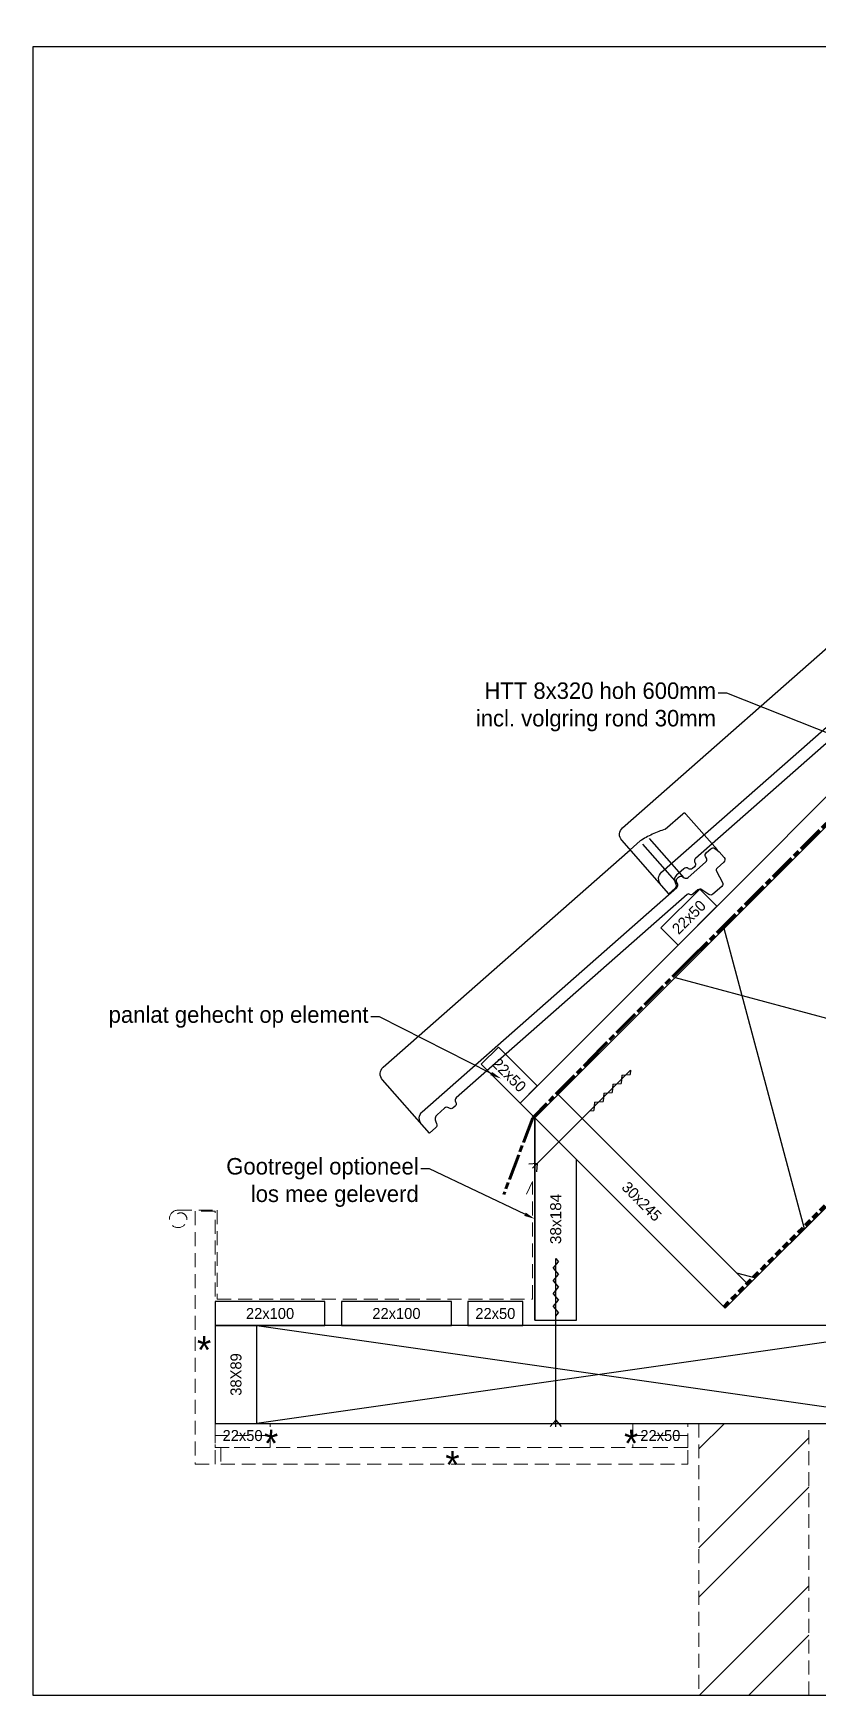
# Model space of a CAD drawing. Header units: millimetres. Extents: x -109306 to 269542, y -22401 to 197206.
# Drawn here: x 252542 to 253256, y -15976 to -14462 of the extents above; entities that cross this region are included whole.
import ezdxf
from ezdxf import colors
from ezdxf.entities.mleader import LeaderData, LeaderLine
from ezdxf.enums import TextEntityAlignment as Align
from ezdxf.math import Vec2, Vec3

# ---------------------------------------------------------------- set-up
doc = ezdxf.new("R2010")
doc.units = ezdxf.units.MM
for name, pattern in [('ACAD_ISO08W100', [36, 24, -3, 6, -3]), ('DASHED', [19.049999999999997, 12.7, -6.35]), ('DASHED2', [9.524999999999999, 6.349999999999999, -3.174999999999999])]:
    doc.linetypes.add(name, pattern=pattern)
for name, color, linetype, lineweight in [('EHP Dampdichte folie', 3, 'DASHED2', 60), ('EHP Dampopen folie', 5, 'ACAD_ISO08W100', 60), ('EHP Derden', 8, 'DASHED', 13)]:
    doc.layers.add(name, color=color, linetype=linetype, lineweight=lineweight)
doc.layers.add('EHP Hulplijnen tekst niet printen', color=4, linetype='Continuous', plot=False)
doc.layers.add('EHP Tekst', color=1, linetype='Continuous')
doc.styles.add('ARIAL', font='arial.ttf')
doc.styles.get("Standard").update_dxf_attribs({"font": ''})
doc.styles.get('Standard').set_extended_font_data('Century Gothic')
doc.dimstyles.new('HOUTAFM', dxfattribs={"dimtxt": 10, "dimasz": 4, "dimexe": 2, "dimexo": 10, "dimgap": 0, "dimtad": 0, "dimtoh": 1, "dimdec": 0, "dimzin": 0, "dimdsep": 46, "dimtxsty": 'ARIAL', "dimblk": 'NONE', "dimcen": 0.09, "dimdle": 2, "dimse1": 1, "dimse2": 1, "dimsd1": 1, "dimsd2": 1, "dimclrt": 256, "dimadec": 0, "dimazin": 0, "dimtfac": 1, "dimtdec": 0, "dimtofl": 0, "dimtmove": 0, "dimatfit": 3, "dimldrblk": 'OBLIQUE', "dimfxl": 1, "dimtolj": 1, "dimtzin": 0, "dimarcsym": 0})

# ---------------------------------------------------------------- blocks, each defined once
blk = doc.blocks.new('*U792')
blk.add_lwpolyline([(0, -6.617444900424221e-24), (50, 0), (50, 22), (-1.77635683940025e-15, 22)], close=True)
at = {"color": 1, "flags": 8}
blk.add_attdef('22X50', text='', height=10, dxfattribs=at).set_placement((25.00000061417518, 11.0000000321121), align=Align.MIDDLE_CENTER)
blk = doc.blocks.new('*U684')
for p, q in [((0, -3.006056495016537), (-4.982855976176549, 2.810733797318337)), ((0, 3), (-9.100346766683076e-13, -150.0127954081761)), ((0, -3.006056495016537), (4.982855976176552, 2.810733797318335)), ((-2.491427988089184, -106.3868682156645), (2.491427988087368, -100.5700779233297)), ((-9.083814454332442e-13, -97.66168277716224), (2.491427988087368, -100.5700779233297)), ((-2.491427988089184, -106.3868682156645), (2.491427988087366, -112.2036585079994)), ((-2.491427988089169, -118.0204488003343), (2.491427988087366, -112.2036585079994)), ((-2.491427988089169, -118.0204488003343), (2.491427988087366, -123.8372390926692)), ((-2.491427988089176, -129.654029385004), (2.491427988087366, -123.8372390926692)), ((-2.491427988089176, -129.654029385004), (2.491427988087366, -135.4708196773389)), ((-2.491427988089184, -141.2876099696738), (2.491427988087366, -135.4708196773389)), ((-2.491427988089184, -141.2876099696738), (2.491427988087366, -147.1044002620087)), ((-9.100346766683076e-13, -150.0127954081761), (2.491427988087366, -147.1044002620087))]:
    blk.add_line(p, q)
blk = doc.blocks.new('*U720')
h = blk.add_hatch()
h.set_pattern_fill('ISOLATIE', color=256, scale=244.9999999999982, angle=45.00000008545901, style=0, pattern_type=2)
h.set_pattern_definition([(105.000000085459, (3.151238372976862e-12, -3.151238363576458e-12), (-236.6518273462404, -63.41066640309303), []), (165.000000085459, (3.151238372976862e-12, -3.151238363576458e-12), (-63.41066569714122, -236.6518275353995), [])])
h.paths.add_polyline_path([(778.6193429047969, 1125.101668525682), (-173.2411616490992, 173.2411611323065), (0, 0), (849.1248738544109, 849.1248763874147), (849.1248751209132, 1126.515874854648)])
blk.add_lwpolyline([(778.6193429047969, 1125.101668525682), (-173.2411616490992, 173.2411611323065), (0, 0), (0, 0), (849.1248738544109, 849.1248763874147), (849.1248751209132, 1126.515874854648)], close=True)
blk = doc.blocks.new('*U682')
for p, q in [((0, -3.006056495016537), (-4.982855976176549, 2.810733797318337)), ((0, 3), (-9.094947017729282e-13, -123.006056495017)), ((0, -3.006056495016537), (4.982855976176552, 2.810733797318335)), ((-2.491427988089184, -79.38012930250544), (2.491427988087368, -73.56333901017058)), ((-9.078414705378649e-13, -70.65494386400314), (2.491427988087368, -73.56333901017058)), ((-2.491427988089184, -79.38012930250544), (2.491427988087366, -85.19691959484032)), ((-2.491427988089168, -91.0137098871752), (2.491427988087366, -85.19691959484032)), ((-2.491427988089168, -91.0137098871752), (2.491427988087366, -96.83050017951007)), ((-2.491427988089176, -102.6472904718449), (2.491427988087366, -96.83050017951007)), ((-2.491427988089176, -102.6472904718449), (2.491427988087366, -108.4640807641798)), ((-2.491427988089184, -114.2808710565147), (2.491427988087366, -108.4640807641798)), ((-2.491427988089184, -114.2808710565147), (2.491427988087367, -120.0976613488496)), ((-9.094947017729282e-13, -123.006056495017), (2.491427988087367, -120.0976613488496))]:
    blk.add_line(p, q)
blk = doc.blocks.new('*U738')
h = blk.add_hatch()
h.set_pattern_fill('ANSI32', color=0, scale=10)
h.set_pattern_definition([(45, (-4.263256414560601e-14, -252.487922711096), (-67.35192090801866, 67.35192090801866), []), (45, (44.90129999999996, -252.487922711096), (-67.35192090801866, 67.35192090801866), [])])
h.paths.add_polyline_path([(100, 0), (99.99999999999996, 247.512077288904), (-4.973799150320701e-14, 247.512077288904), (7.105427357601002e-15, 0)])
at = {"color": 0}
blk.add_lwpolyline([(0, 0), (100, 0), (99.99999999999996, 247.512077288904), (-4.263256414560601e-14, 247.512077288904)], close=True, dxfattribs=at)
blk = doc.blocks.new('*U769')
blk.add_lwpolyline([(0, 0), (973.073719885903, 973.073719885907), (959.6386910433581, 986.508748728451), (-13.43502884254485, 13.43502884254394)], close=True)
blk = doc.blocks.new('*U774')
blk.add_lwpolyline([(0, 0), (162.6016817038702, 162.601681703874), (149.8737596425122, 175.3296037652317), (-12.727922061358, 12.72792206135771)], close=True)
blk = doc.blocks.new('*U783')
blk.add_lwpolyline([(0, 0), (300.5203820042905, -300.5203820042716), (311.1269837220887, -289.9137802864698), (10.60660171779818, 10.60660171780182)], close=True)
blk = doc.blocks.new('BNOVH000B$2')
at = {"color": 1, "linetype": 'Continuous', "ltscale": 400}
blk.add_lwpolyline([(-4.607633, -72.63407099999999), (-0.507161, -7.984014999999999, -0.414214), (7.983656, -0.505826), (306.765381, -19.461395)], format="xyb", dxfattribs=at)
at = {"color": 1, "linetype": 'DASHED2', "ltscale": 400}
blk.add_lwpolyline([(306.765381, -19.461395), (318.913177, -20.232227, -0.063748), (342.582732, -28.872767), (363.816071, -30.219614, -0.414214), (365.685305, -32.342388), (362.930328, -75.772003)], format="xyb", dxfattribs=at)
for points in [[(315.653687, -71.612961), (318.674286, -24.001543)], [(323.528778, -72.112488), (326.549377, -24.501074)]]:
    blk.add_lwpolyline(points, dxfattribs=at)
at = {"color": 7, "linetype": 'Continuous', "ltscale": 400}
for points in [[(162.939163, -75.24762), (35.388271, -67.155594, 0.346419), (32.332868, -69.26175699999999), (32.208397, -69.663368, -0.34642), (29.152066, -71.76974), (26.880663, -71.62571700000001, -0.346418), (24.116321, -69.149877), (24.043949, -68.736298, 0.346419), (21.27807, -66.260763), (12.150923, -65.681381, 0.339449), (6.694334, -69.342673), (6.107766000000001, -71.08606, -0.339452), (3.074921, -73.12224300000001), (-4.607633, -72.63407099999999), (-3.911165, -61.656105, -0.414214), (4.57868, -54.17960799999999), (163.721054, -64.275009)], [(163.721054, -64.275009), (312.597626, -73.719734, 0.34642), (315.65294, -71.612962), (316.081909, -70.22963, -0.346418), (319.137209, -68.122364), (320.513977, -68.210251, -0.346419), (323.278875, -70.685866), (323.528778, -72.112488, 0.34642), (326.293636, -74.589384), (347.527344, -75.935265, 0.34642), (350.582755, -73.829089), (351.011627, -72.44516, -0.346409), (354.067276, -70.339005), (359.435699, -70.67935200000001, -0.346429), (362.200625, -73.155084), (362.653351, -75.73613), (362.783844, -78.09605400000001), (362.351929, -84.892128, -0.414214), (359.167991, -87.69696), (350.891724, -87.171593, 0.346418), (348.683398, -88.693428), (345.226959, -99.860466, -0.34642), (342.170061, -101.96707), (331.379486, -101.282631, -0.345772), (328.614772, -98.812945), (327.279694, -91.291748, 0.345782), (324.515422, -88.822875), (318.587646, -88.446442, -0.348737), (316.607744, -86.658449, 0.348633), (314.626961, -84.870368), (162.939163, -75.24762)]]:
    blk.add_lwpolyline(points, format="xyb", dxfattribs=at)
blk = doc.blocks.new('*D875')
at = {"layer": 'Defpoints', "color": 0, "transparency": 16777216}
for p in [(252998.2623286646, -15448.17364532732), (253017.2623253079, -15448.17364532732), (253017.2623253078, -15632.17364197053)]:
    blk.add_point(p, dxfattribs=at)
at = {"color": 1, "transparency": 16777216, "insert": (253017.2623253079, -15540.17364364888), "char_height": 10, "attachment_point": 5, "rotation": 90, "style": 'ARIAL'}
blk.add_mtext('\\A1;38x184', dxfattribs=at)
blk = doc.blocks.new('_None')
blk = doc.blocks.new('_Oblique')
at = {"color": 0, "linetype": 'ByBlock', "lineweight": -2}
blk.add_line((-0.5, -0.5), (0.5, 0.5), dxfattribs=at)
blk = doc.blocks.new('*U790')
blk.add_lwpolyline([(0, 0), (173.2411613907008, -173.2411613907077), (194.4543648262977, -152.0279579551117), (21.21320343559685, 21.21320343559601)], close=True)
at = {"color": 1, "flags": 8}
blk.add_attdef('30X245', text='', height=10, rotation=314.9999999999989, dxfattribs=at).set_placement((97.22718243585554, -76.01397895484914), align=Align.MIDDLE_CENTER)
blk = doc.blocks.new('*U791')
blk.add_lwpolyline([(6.617444900424224e-24, -5.898893589963744e-24), (-3.952393967665557e-14, 89), (-38.00000000000005, 88.99999999999999), (-38, -1.687538997430238e-14)], close=True)
at = {"color": 1, "flags": 8}
blk.add_attdef('38X89', text='', height=10, rotation=90.00000000000001, dxfattribs=at).set_placement((-18.99999657066431, 44.5000056701973), align=Align.MIDDLE_CENTER)
blk = doc.blocks.new('*U793')
blk.add_lwpolyline([(0, -6.617444900424221e-24), (100, 0), (100, 22), (-1.77635683940025e-15, 22)], close=True)
at = {"color": 1, "flags": 8}
blk.add_attdef('22X100', text='', height=10, dxfattribs=at).set_placement((50.00000061417518, 11.0000000321121), align=Align.MIDDLE_CENTER)
blk = doc.blocks.new('*U794')
blk.add_lwpolyline([(-4.679239855579055e-24, -4.679240470857535e-24), (35.35534138378368, -35.35533673487092), (50.91168954712688, -19.7989865260061), (15.5563481633432, 15.55635020886482)], close=True)
at = {"color": 1, "flags": 8}
blk.add_attdef('22X50', text='', height=10, rotation=315.0000037669428, dxfattribs=at).set_placement((25.45584523055759, -9.89949367458377), align=Align.MIDDLE_CENTER)
blk = doc.blocks.new('*U795')
blk.add_lwpolyline([(4.679240163218177e-24, -4.679240163218432e-24), (35.35533905932834, 35.35533905932641), (19.79898987322471, 50.91168824543088), (-15.55634918610362, 15.55634918610447)], close=True)
at = {"color": 1, "flags": 8}
blk.add_attdef('22X50', text='', height=10, rotation=44.99999999999844, dxfattribs=at).set_placement((9.89949534819311, 25.45584457970956), align=Align.MIDDLE_CENTER)

msp = doc.modelspace()

# ---------------------------------------------------------------- linework, layer by layer
for p, q in [((252998.2623221001, -15448.17364517827), (253972.7502480189, -14473.68571925943)), ((253171.503480887, -15621.41479754967), (254041.8415594435, -14751.07671899316)), ((252998.2623253078, -15632.17364197053), (252998.2623253078, -15448.17364197053))]:
    msp.add_line(p, q)
msp.add_lwpolyline([(252998.2623253078, -15632.17364197053), (253036.2623253078, -15632.17364197053), (253036.2623253078, -15486.17364801723), (252998.2623253078, -15448.17364197053)], close=True)
msp.add_lwpolyline([(252745.2874067504, -15726.17364197053), (252745.2874067504, -15637.17364197053), (253369.4248971277, -15726.17366158604), (253369.4248971277, -15637.17364197053), (252745.2874067504, -15726.17364197053), (253369.4248971277, -15726.17366158604), (253369.4248971277, -15637.17364197053), (252745.2874067504, -15637.17364197053)])
at = {"layer": 'EHP Dampdichte folie'}
msp.add_lwpolyline([(253170.0892673246, -15620.0005839873), (253170.0892673246, -15620.0005839873), (254041.8415594435, -14748.24829186843)], dxfattribs=at)
at = {"layer": 'EHP Dampopen folie'}
msp.add_lwpolyline([(253969.9218208942, -14473.68571925943), (253969.9218208942, -14473.68571925943), (253140.5316335306, -15303.07590662298), (253059.6094786184, -15383.9980615352), (252997.2549432146, -15447.16626629283), (252997.2549432146, -15447.16626629283), (252996.2623253078, -15448.17363034742), (252969.9785611004, -15517.98545173098)], dxfattribs=at)
at = {"layer": 'EHP Derden'}
for p, q in [((252757.2874068851, -15737.17364197053), (252707.2874067504, -15737.17364197053)), ((253137.4250393499, -15737.17364197053), (253087.4250392152, -15737.17364197053))]:
    msp.add_line(p, q, dxfattribs=at)
msp.add_lwpolyline([(252670.5633246002, -15539.47410667866, -1.022529684546861), (252681.5004655203, -15541.07102154057, -2.162678989609885), (252673.287406481, -15532.17364197053), (252709.287406481, -15532.17364197053), (252709.2874064808, -15613.17364197053), (252996.0761480788, -15613.17364197053), (252996.0761480788, -15506.17364630713), (252996.0761480788, -15506.17364630713), (252988.6500413644, -15522.34635639588)], format="xyb", dxfattribs=at)
at = {"layer": 'EHP Hulplijnen tekst niet printen'}
msp.add_lwpolyline([(252541.841860784, -14473.68572610809), (254541.8415594435, -14473.68572610809), (254541.8415594435, -15973.68571925943), (252541.841860784, -15973.68571925943)], close=True, dxfattribs=at)

# ---------------------------------------------------------------- block references
for name, p in [('*U769', (252998.2623253078, -15448.17364838602)), ('*U720', (253192.7166843226, -15600.20159411408))]:
    msp.add_blockref(name, p)
at = {"rotation": 44.99999999999994}
for p in [(253072.0108218444, -15189.75824441168), (252854.221933239, -15407.54713301713)]:
    msp.add_blockref('BNOVH000B$2', p, dxfattribs=at)
ref = msp.add_blockref('*U795', (253128.5108231979, -15291.05509281087))
ref.add_attrib('22X50', '22x50', dxfattribs={"color": 1, "height": 10, "rotation": 44.9999999999263}).set_placement((253138.4103185461, -15265.59924823116), align=Align.MIDDLE_CENTER)
ref = msp.add_blockref('*U794', (252949.4719573107, -15399.38328038888))
ref.add_attrib('22X50', '22x50', dxfattribs={"color": 1, "height": 10, "rotation": 315.000003766918}).set_placement((252974.9278025413, -15409.28277406347), align=Align.MIDDLE_CENTER)
at = {"xscale": -1}
for name, p, rotation in [('*U682', (252998.2623253078, -15491.92178053228), 134.9999999999998), ('*U684', (253017.2623253078, -15726.17364197053), 180), ('*U684', (253017.2623253078, -15726.17364197053), 180)]:
    msp.add_blockref(name, p, dxfattribs=dict(at, rotation=rotation))
ref = msp.add_blockref('*U790', (252998.2623253078, -15448.17364197052))
ref.add_attrib('30X245', '30x245', dxfattribs={"color": 1, "height": 10, "rotation": 315.0000000001106}).set_placement((253095.4895077437, -15524.18762092538), align=Align.MIDDLE_CENTER)
ref = msp.add_blockref('*U793', (252707.2874067504, -15637.17364197053))
ref.add_attrib('22X100', '22x100', dxfattribs={"color": 1, "height": 10}).set_placement((252757.2874073646, -15626.17364193843), align=Align.MIDDLE_CENTER)
ref = msp.add_blockref('*U793', (252822.2874067115, -15637.17364197053))
ref.add_attrib('22X100', '22x100', dxfattribs={"color": 1, "height": 10}).set_placement((252872.2874073257, -15626.17364193843), align=Align.MIDDLE_CENTER)
ref = msp.add_blockref('*U792', (252937.2874218315, -15637.17364197053))
ref.add_attrib('22X50', '22x50', dxfattribs={"color": 1, "height": 10}).set_placement((252962.2874224457, -15626.17364193843), align=Align.MIDDLE_CENTER)
ref = msp.add_blockref('*U791', (252745.2874067504, -15726.17364197053))
ref.add_attrib('38X89', '38X89', dxfattribs={"color": 1, "height": 10, "rotation": 90}).set_placement((252726.2874101797, -15681.67363630033), align=Align.MIDDLE_CENTER)
at = {"layer": 'EHP Derden', "rotation": 44.99999999999848}
for name, p in [('*U774', (252707.2874067504, -15763.1271455008)), ('*U783', (252712.4250392152, -15763.17364197053))]:
    msp.add_blockref(name, p, dxfattribs=at)
at = {"layer": 'EHP Derden'}
ref = msp.add_blockref('*U792', (252707.2874067504, -15748.17364197053), dxfattribs=at)
ref.add_attrib('22X50', '22x50', dxfattribs={"layer": '0', "color": 1, "height": 10}).set_placement((252732.2874073646, -15737.17364193842), align=Align.MIDDLE_CENTER)
ref = msp.add_blockref('*U792', (253087.4250392152, -15748.17364197053), dxfattribs=at)
ref.add_attrib('22X50', '22x50', dxfattribs={"layer": '0', "color": 1, "height": 10}).set_placement((253112.4250398294, -15737.17364193843), align=Align.MIDDLE_CENTER)
msp.add_blockref('*U738', (253147.4250254725, -15973.68571925943), dxfattribs=at)

# ---------------------------------------------------------------- texts
for p in [(252690.775679259, -15671.79117013724, 688), (252751.6945389063, -15756.76401560344, 688), (253079.4032432294, -15756.76401560344, 688), (252916.7633550714, -15776.32312698771, 688)]:
    msp.add_text('*', height=25).set_placement(p)

# ---------------------------------------------------------------- dimensions: what is measured, and where the dimension line sits
at = {"color": 1}
dim = msp.add_linear_dim(base=(253017.2623253079, -15448.17364532732), p1=(253017.2623253078, -15632.17364197053), p2=(252998.2623286646, -15448.17364532732), angle=90, text='38x<>', dimstyle='HOUTAFM', override={"dimclrt": 1}, dxfattribs=at)
dim.commit()
dim.dimension.update_dxf_attribs({"geometry": '*D875', "text_midpoint": (253017.2623253079, -15540.17364364888)})

# ---------------------------------------------------------------- leaders
at = {"layer": 'EHP Tekst'}
ml = msp.add_multileader_mtext('Standard', dxfattribs=at)
ml.set_content('HTT 8x320 hoh 600mm\\Pincl. volgring rond 30mm', color=256)
ml.set_leader_properties()
ml.build(insert=Vec2(0, 0))
ml.multileader.update_dxf_attribs({"arrow_head_size": 10})
ctx = ml.context
ctx.base_point, ctx.char_height, ctx.arrow_head_size, ctx.plane_origin = Vec3(252915.5976418655, -15061.82899072836), 15, 10, Vec3(253322.8751258261, -15121.43952110874)
ctx.text_align_type = 2
notes = []
notes.append((ctx, [(0, (1, 1, 0), (253173.0531143332, -15061.82899072836), (-1, 0), 8, [(0, [(253322.875125826, -15121.43952110873)], 0, [])])]))
ctx.mtext.insert, ctx.mtext.alignment, ctx.mtext.flow_direction = Vec3(253163.0531143332, -15052.15699888608), 3, 5
ml = msp.add_multileader_mtext('Standard', dxfattribs=at)
ml.set_content('panlat gehecht op element', color=256)
ml.set_leader_properties()
ml.build(insert=Vec2(0, 0))
ml.multileader.update_dxf_attribs({"arrow_head_size": 10})
ctx = ml.context
ctx.base_point, ctx.char_height, ctx.arrow_head_size, ctx.plane_origin = Vec3(252563.4365152944, -15356.47498733838), 15, 10, Vec3(252967.5164650658, -15412.46187723015)
ctx.text_align_type = 2
notes.append((ctx, [(0, (1, 1, 0), (252856.8675146146, -15356.47498733838), (-1, 0), 8, [(0, [(252967.5164650658, -15412.46187723015)], 0, [])])]))
ctx.mtext.insert, ctx.mtext.alignment, ctx.mtext.flow_direction = Vec3(252846.8675146146, -15346.77000780223), 3, 5
ml = msp.add_multileader_mtext('Standard', dxfattribs=at)
ml.set_content('Gootregel optioneel \\Plos mee geleverd', color=256)
ml.set_leader_properties()
ml.build(insert=Vec2(0, 0))
ml.multileader.update_dxf_attribs({"arrow_head_size": 10})
ctx = ml.context
ctx.base_point, ctx.char_height, ctx.arrow_head_size, ctx.plane_origin = Vec3(252686.1019926578, -15494.45985828281), 15, 10, Vec3(252998.2623253078, -15540.17364197053)
ctx.text_align_type = 2
notes.append((ctx, [(0, (1, 1, 0), (252902.5241544525, -15494.45985828281), (-1, 0), 8, [(0, [(252998.2623253078, -15540.17364197053)], 0, [])])]))
ctx.mtext.insert, ctx.mtext.alignment, ctx.mtext.flow_direction = Vec3(252892.5241544525, -15484.75487874666), 3, 5
for ctx, leaders in notes:
    for number, flags, end, landing, length, lines in leaders:
        leader = LeaderData()
        leader.index, (leader.has_last_leader_line, leader.has_dogleg_vector, leader.attachment_direction) = number, flags
        leader.last_leader_point, leader.dogleg_vector, leader.dogleg_length = Vec3(end), Vec3(landing), length
        for number, points, colour, breaks in lines:
            line = LeaderLine()
            line.index, line.vertices, line.color, line.breaks = number, Vec3.list(points), colors.encode_raw_color(colour), breaks
            leader.lines.append(line)
        ctx.leaders.append(leader)

doc.saveas('drawing.dxf')
